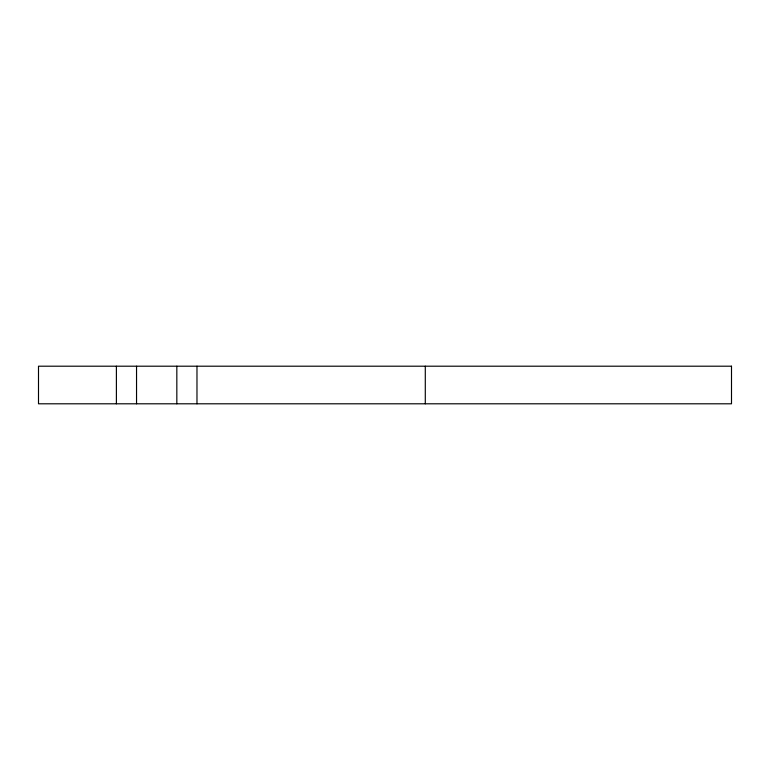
<?xml version="1.0" encoding="UTF-8"?>
<svg xmlns="http://www.w3.org/2000/svg" width="770" height="770" viewBox="0 0 770 770"><rect width="100%" height="100%" fill="white"/><g stroke="black" fill="none" stroke-linecap="round" stroke-linejoin="round"><path stroke-width="1.16" d="M425.29 366.202L425.29 403.798M196.976 366.202L196.976 403.798M176.831 366.202L176.831 403.798M136.54 366.202L136.54 403.798M116.395 366.202L116.395 403.798M731.5 366.202L38.5 366.202L38.5 403.798L731.5 403.798L731.5 366.202"/></g></svg>
